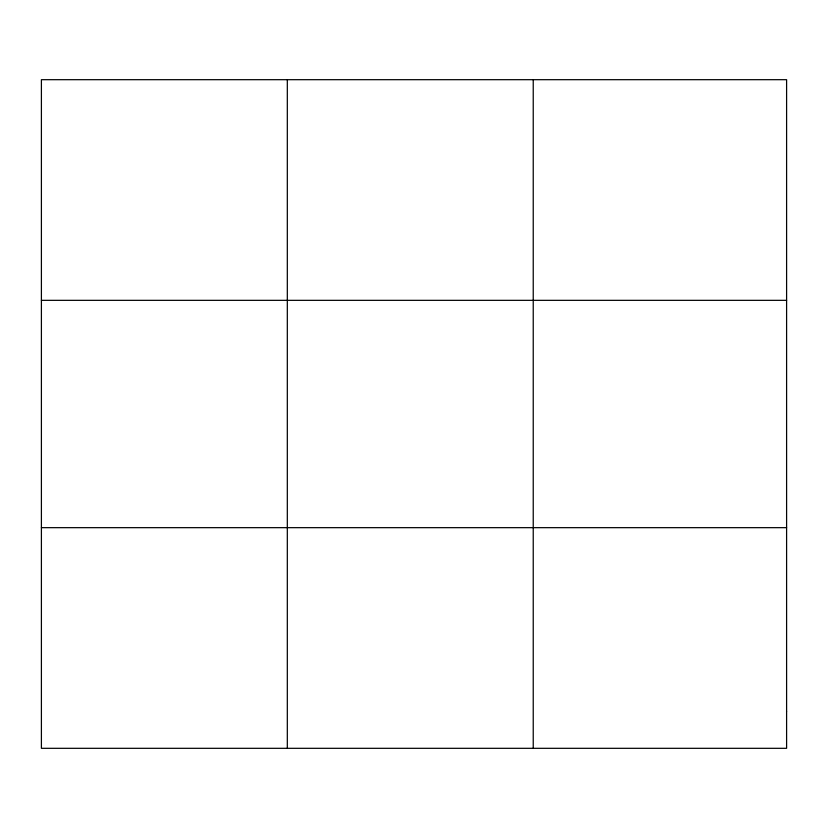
<?xml version="1.0" encoding="UTF-8"?>
<svg xmlns="http://www.w3.org/2000/svg" width="828" height="828" viewBox="0 0 828 828"><rect width="100%" height="100%" fill="white"/><g stroke="black" fill="none" stroke-linecap="round" stroke-linejoin="round"><path stroke-width="1.24" d="M287.316 748.315L287.316 79.685M533.232 748.315L533.232 79.685M41.4 300.336L786.6 300.336M41.4 527.664L786.6 527.664M786.6 711.542L786.6 748.315L41.4 748.315L41.4 79.685L786.6 79.685L786.6 711.542"/></g></svg>
